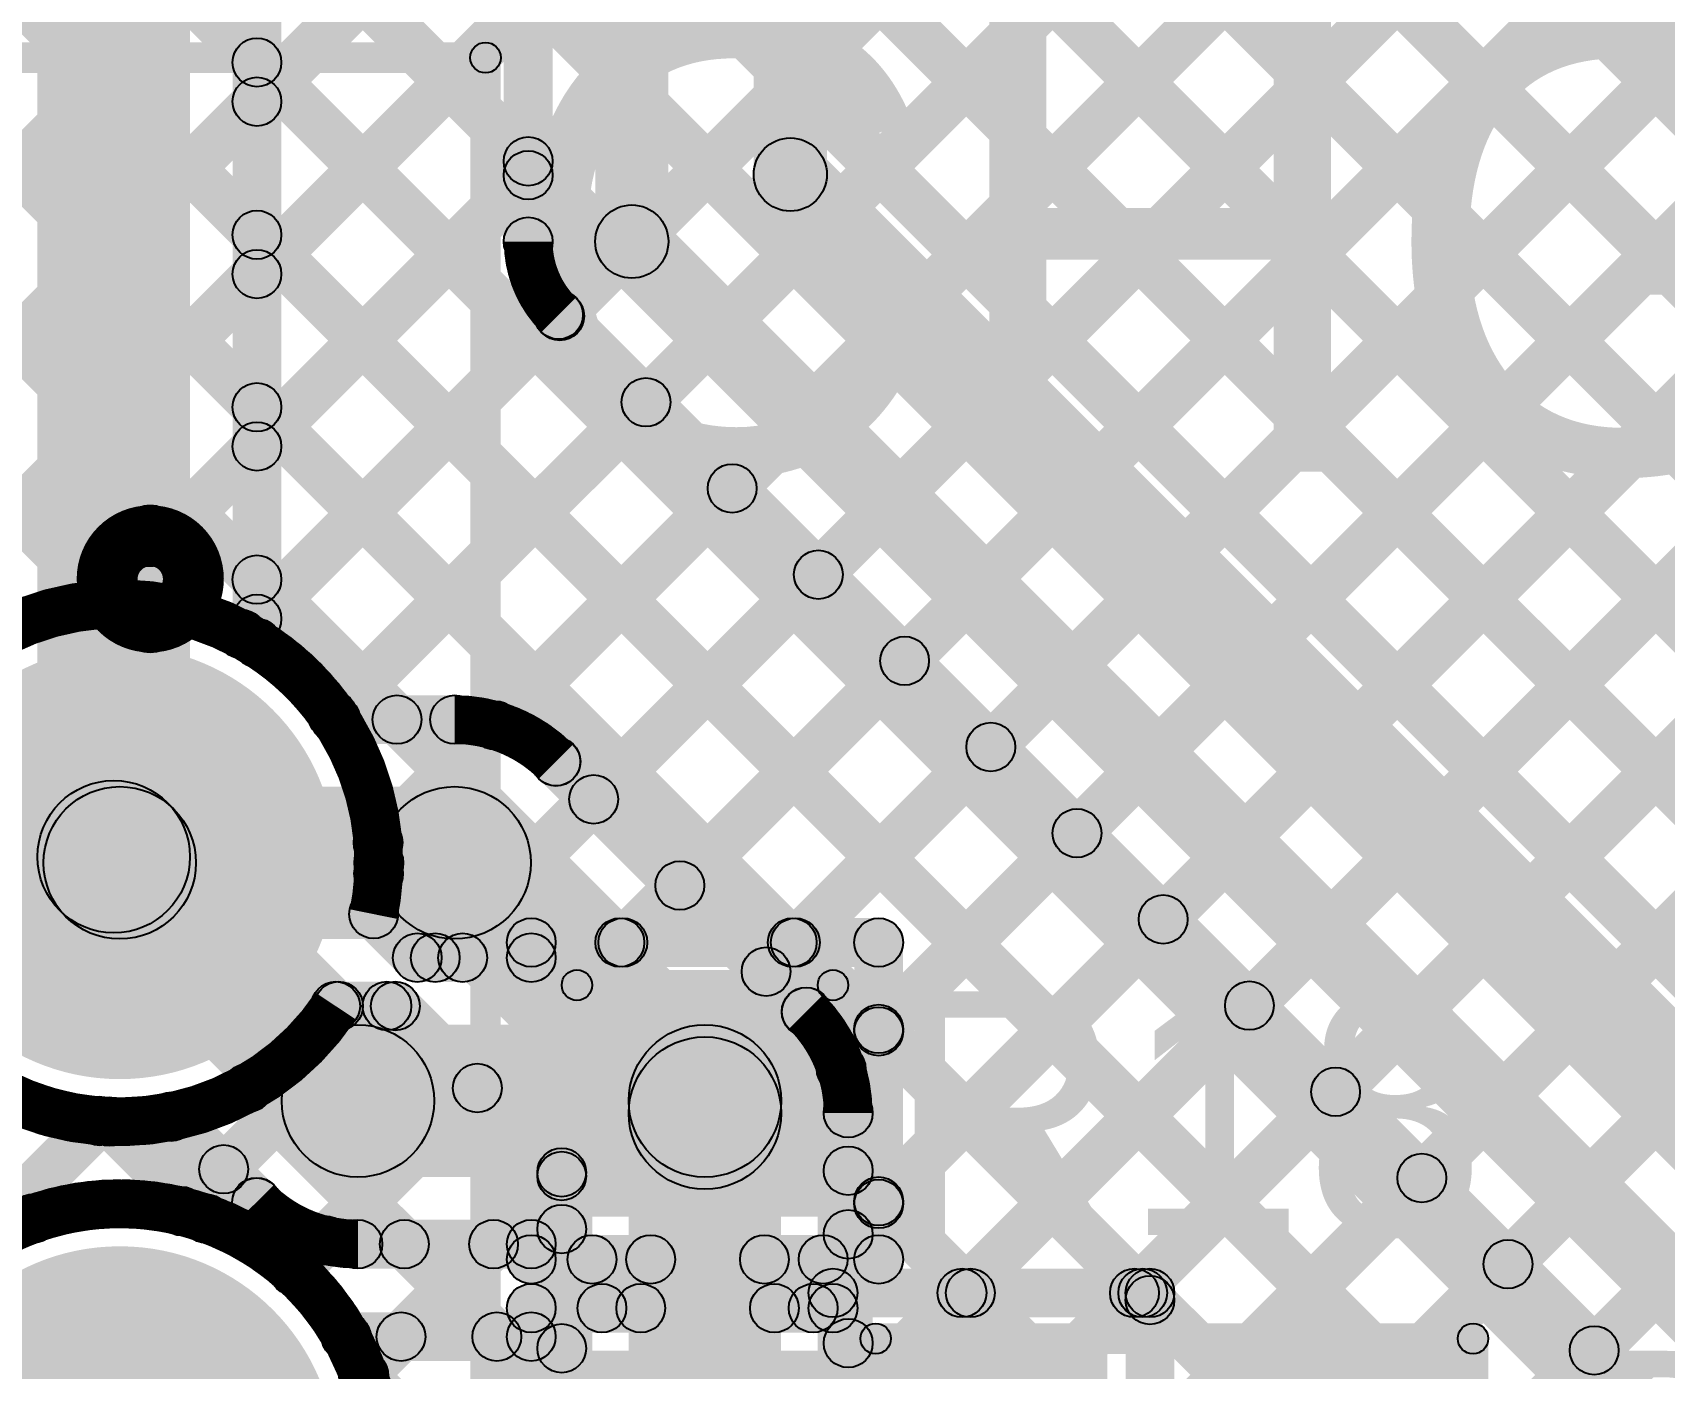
# Model space of a CAD drawing. Header units: millimetres. Extents: x -0.28 to 3.03, y -0.05 to 3.12.
# Drawn here: x 0.2227 to 0.4904, y 1.6301 to 1.8493 of the extents above; entities that cross this region are included whole.
import ezdxf

# ---------------------------------------------------------------- set-up
doc = ezdxf.new("R2010")
doc.units = ezdxf.units.MM
doc.header["$MEASUREMENT"] = 0
for name, color, linetype in [('BottomLayer', 5, 'Continuous'), ('BottomSolder', 6, 'Continuous'), ('PadHoleLayer', 156, 'Continuous'), ('TopLayer', 1, 'Continuous'), ('TopOverlay', 2, 'Continuous'), ('TopPaste', 8, 'Continuous'), ('TopSolder', 216, 'Continuous')]:
    doc.layers.add(name, color=color, linetype=linetype)

# ---------------------------------------------------------------- blocks, each defined once
blk = doc.blocks.new('R__0603_50')
at = {"layer": 'TopLayer'}
for points in [[(-0.015, 0.0175), (-0.015, -0.0175), (-0.045, -0.0175), (-0.045, 0.0175)], [(0.045, 0.0175), (0.045, -0.0175), (0.015, -0.0175), (0.015, 0.0175)]]:
    blk.add_hatch(color=1, dxfattribs=at).paths.add_polyline_path(points)
at = {"layer": 'TopOverlay'}
h = blk.add_hatch(color=2, dxfattribs=at)
edge = h.paths.add_edge_path()
edge.add_arc((-0.049, 0.021), 0.0025, 0, 360)
h = blk.add_hatch(color=2, dxfattribs=at)
edge = h.paths.add_edge_path()
edge.add_arc((-0.049, 0.021), 0.0025, 0, 360)
for points in [[(0.049, 0.0235), (0.049, 0.0185), (-0.049, 0.0185), (-0.049, 0.0235)], [(-0.0515, 0.021), (-0.0465, 0.021), (-0.0465, -0.021), (-0.0515, -0.021)], [(0.0465, 0.021), (0.0515, 0.021), (0.0515, -0.021), (0.0465, -0.021)], [(0.049, -0.0185), (0.049, -0.0235), (-0.049, -0.0235), (-0.049, -0.0185)]]:
    blk.add_hatch(color=2, dxfattribs=at).paths.add_polyline_path(points)
h = blk.add_hatch(color=2, dxfattribs=at)
edge = h.paths.add_edge_path()
edge.add_arc((0.049, 0.021), 0.0025, 0, 360)
h = blk.add_hatch(color=2, dxfattribs=at)
edge = h.paths.add_edge_path()
edge.add_arc((0.049, 0.021), 0.0025, 0, 360)
h = blk.add_hatch(color=2, dxfattribs=at)
edge = h.paths.add_edge_path()
edge.add_arc((-0.049, -0.021), 0.0025, 0, 360)
h = blk.add_hatch(color=2, dxfattribs=at)
edge = h.paths.add_edge_path()
edge.add_arc((-0.049, -0.021), 0.0025, 0, 360)
h = blk.add_hatch(color=2, dxfattribs=at)
edge = h.paths.add_edge_path()
edge.add_arc((0.049, -0.021), 0.0025, 0, 360)
h = blk.add_hatch(color=2, dxfattribs=at)
edge = h.paths.add_edge_path()
edge.add_arc((0.049, -0.021), 0.0025, 0, 360)
at = {"layer": 'TopPaste'}
for points in [[(-0.015, 0.0175), (-0.015, -0.0175), (-0.045, -0.0175), (-0.045, 0.0175)], [(0.045, 0.0175), (0.045, -0.0175), (0.015, -0.0175), (0.015, 0.0175)]]:
    blk.add_hatch(color=8, dxfattribs=at).paths.add_polyline_path(points)
at = {"layer": 'TopSolder'}
for points in [[(-0.011, 0.0215), (-0.011, -0.0215), (-0.049, -0.0215), (-0.049, 0.0215)], [(0.049, 0.0215), (0.049, -0.0215), (0.011, -0.0215), (0.011, 0.0215)]]:
    blk.add_hatch(color=216, dxfattribs=at).paths.add_polyline_path(points)
at = {"layer": 'TopOverlay'}
for centre in [(-0.049, 0.021), (-0.049, 0.021), (0.049, 0.021), (0.049, 0.021), (-0.049, -0.021), (-0.049, -0.021), (0.049, -0.021), (0.049, -0.021)]:
    blk.add_circle(centre, 0.0025, dxfattribs=at)
blk = doc.blocks.new('R__0603_52')
at = {"layer": 'TopLayer'}
for points in [[(-0.015, 0.0175), (-0.015, -0.0175), (-0.045, -0.0175), (-0.045, 0.0175)], [(0.045, 0.0175), (0.045, -0.0175), (0.015, -0.0175), (0.015, 0.0175)]]:
    blk.add_hatch(color=1, dxfattribs=at).paths.add_polyline_path(points)
at = {"layer": 'TopOverlay'}
h = blk.add_hatch(color=2, dxfattribs=at)
edge = h.paths.add_edge_path()
edge.add_arc((-0.049, 0.021), 0.0025, 0, 360)
h = blk.add_hatch(color=2, dxfattribs=at)
edge = h.paths.add_edge_path()
edge.add_arc((-0.049, 0.021), 0.0025, 0, 360)
for points in [[(-0.049, 0.0185), (-0.049, 0.0235), (0.049, 0.0235), (0.049, 0.0185)], [(-0.0515, 0.021), (-0.0465, 0.021), (-0.0465, -0.021), (-0.0515, -0.021)], [(0.0465, 0.021), (0.0515, 0.021), (0.0515, -0.021), (0.0465, -0.021)], [(-0.049, -0.0235), (-0.049, -0.0185), (0.049, -0.0185), (0.049, -0.0235)]]:
    blk.add_hatch(color=2, dxfattribs=at).paths.add_polyline_path(points)
h = blk.add_hatch(color=2, dxfattribs=at)
edge = h.paths.add_edge_path()
edge.add_arc((0.049, 0.021), 0.0025, 0, 360)
h = blk.add_hatch(color=2, dxfattribs=at)
edge = h.paths.add_edge_path()
edge.add_arc((0.049, 0.021), 0.0025, 0, 360)
h = blk.add_hatch(color=2, dxfattribs=at)
edge = h.paths.add_edge_path()
edge.add_arc((-0.049, -0.021), 0.0025, 0, 360)
h = blk.add_hatch(color=2, dxfattribs=at)
edge = h.paths.add_edge_path()
edge.add_arc((-0.049, -0.021), 0.0025, 0, 360)
h = blk.add_hatch(color=2, dxfattribs=at)
edge = h.paths.add_edge_path()
edge.add_arc((0.049, -0.021), 0.0025, 0, 360)
h = blk.add_hatch(color=2, dxfattribs=at)
edge = h.paths.add_edge_path()
edge.add_arc((0.049, -0.021), 0.0025, 0, 360)
at = {"layer": 'TopPaste'}
for points in [[(-0.015, 0.0175), (-0.015, -0.0175), (-0.045, -0.0175), (-0.045, 0.0175)], [(0.045, 0.0175), (0.045, -0.0175), (0.015, -0.0175), (0.015, 0.0175)]]:
    blk.add_hatch(color=8, dxfattribs=at).paths.add_polyline_path(points)
at = {"layer": 'TopSolder'}
for points in [[(-0.011, 0.0215), (-0.011, -0.0215), (-0.049, -0.0215), (-0.049, 0.0215)], [(0.049, 0.0215), (0.049, -0.0215), (0.011, -0.0215), (0.011, 0.0215)]]:
    blk.add_hatch(color=216, dxfattribs=at).paths.add_polyline_path(points)
at = {"layer": 'TopOverlay'}
for centre in [(-0.049, 0.021), (-0.049, 0.021), (0.049, 0.021), (0.049, 0.021), (-0.049, -0.021), (-0.049, -0.021), (0.049, -0.021), (0.049, -0.021)]:
    blk.add_circle(centre, 0.0025, dxfattribs=at)
blk = doc.blocks.new('901_141A1011D10100_75')
at = {"layer": 'BottomLayer'}
h = blk.add_hatch(color=5, dxfattribs=at)
edge = h.paths.add_edge_path()
edge.add_arc((-0.09843, 0), 0.0315, 0, 360)
h = blk.add_hatch(color=5, dxfattribs=at)
edge = h.paths.add_edge_path()
edge.add_arc((0, 0), 0.0315, 0, 360)
at = {"layer": 'BottomSolder'}
h = blk.add_hatch(color=6, dxfattribs=at)
edge = h.paths.add_edge_path()
edge.add_arc((-0.09843, 0), 0.0355, 0, 360)
h = blk.add_hatch(color=6, dxfattribs=at)
edge = h.paths.add_edge_path()
edge.add_arc((0, 0), 0.0355, 0, 360)
at = {"layer": 'PadHoleLayer'}
h = blk.add_hatch(color=156, dxfattribs=at)
edge = h.paths.add_edge_path()
edge.add_arc((-0.09843, 0), 0.01772, 0, 360)
h = blk.add_hatch(color=156, dxfattribs=at)
edge = h.paths.add_edge_path()
edge.add_arc((0, 0), 0.01772, 0, 360)
at = {"layer": 'TopLayer'}
h = blk.add_hatch(color=1, dxfattribs=at)
edge = h.paths.add_edge_path()
edge.add_arc((-0.09843, 0), 0.0315, 0, 360)
h = blk.add_hatch(color=1, dxfattribs=at)
edge = h.paths.add_edge_path()
edge.add_arc((0, 0), 0.0315, 0, 360)
at = {"layer": 'TopOverlay'}
h = blk.add_hatch(color=2, dxfattribs=at)
edge = h.paths.add_edge_path()
edge.add_arc((-0.23052, 0.06), 0.0025, 0, 360)
h = blk.add_hatch(color=2, dxfattribs=at)
edge = h.paths.add_edge_path()
edge.add_arc((-0.23052, 0.06), 0.0025, 0, 360)
for points in [[(0.31092, 0.0625), (0.31092, 0.0575), (-0.23052, 0.0575), (-0.23052, 0.0625)], [(-0.22802, -0.0274), (-0.23302, -0.0274), (-0.23302, 0.06), (-0.22802, 0.06)]]:
    blk.add_hatch(color=2, dxfattribs=at).paths.add_polyline_path(points)
h = blk.add_hatch(color=2, dxfattribs=at)
edge = h.paths.add_edge_path()
edge.add_arc((-0.15207, 0.005), 0.005, 0, 360)
h = blk.add_hatch(color=2, dxfattribs=at)
edge = h.paths.add_edge_path()
edge.add_arc((-0.13793, 0.005), 0.005, 0, 360)
at = {"layer": 'TopSolder'}
h = blk.add_hatch(color=216, dxfattribs=at)
edge = h.paths.add_edge_path()
edge.add_arc((-0.09843, 0), 0.0355, 0, 360)
h = blk.add_hatch(color=216, dxfattribs=at)
edge = h.paths.add_edge_path()
edge.add_arc((0, 0), 0.0355, 0, 360)
at = {"layer": 'TopOverlay', "const_width": 0.01}
blk.add_lwpolyline([(-0.13793, 0.005, 1), (-0.15207, 0.005, 1)], format="xyb", close=True, dxfattribs=at)
at = {"layer": 'TopOverlay'}
for centre, radius in [((-0.23052, 0.06), 0.0025), ((-0.23052, 0.06), 0.0025), ((-0.15207, 0.005), 0.005), ((-0.13793, 0.005), 0.005)]:
    blk.add_circle(centre, radius, dxfattribs=at)

msp = doc.modelspace()

# ---------------------------------------------------------------- hatches: boundary and pattern name
at = {"layer": 'BottomLayer'}
for points in [[(0.33171, 1.70652), (0.32606, 1.71218), (0.77713, 2.16325), (0.78278, 2.15759)], [(0.34585, 1.69238), (0.3402, 1.69804), (0.79106, 2.1489), (0.79672, 2.14324)], [(0.05317, 2.12991), (0.05883, 2.13557), (0.51583, 1.67857), (0.51017, 1.67291)], [(0.35818, 1.67642), (0.35253, 1.68208), (0.80158, 2.13114), (0.80724, 2.12548)], [(0.05666, 2.09814), (0.06232, 2.1038), (0.51583, 1.65029), (0.51017, 1.64463)], [(0.04717, 2.07934), (0.05283, 2.085), (0.51583, 1.622), (0.51017, 1.61634)], [(0.05283, 1.65391), (0.04717, 1.65957), (0.47193, 2.08432), (0.47758, 2.07867)], [(0.05283, 1.62563), (0.04717, 1.63128), (0.50021, 2.08432), (0.50587, 2.07866)], [(0.05283, 1.59734), (0.04717, 1.603), (0.52849, 2.08432), (0.53415, 2.07866)], [(0.1327, 2.07867), (0.13835, 2.08433), (0.51583, 1.70685), (0.51017, 1.7012)], [(0.16098, 2.07867), (0.16664, 2.08433), (0.51583, 1.73514), (0.51017, 1.72948)], [(0.18927, 2.07867), (0.19492, 2.08433), (0.52006, 1.75919), (0.51441, 1.75353)], [(0.21755, 2.07867), (0.22321, 2.08433), (0.53418, 1.77335), (0.52853, 1.7677)], [(0.23637, 1.7526), (0.23071, 1.75825), (0.55678, 2.08432), (0.56243, 2.07866)], [(0.24584, 2.07867), (0.25149, 2.08433), (0.54832, 1.7875), (0.54267, 1.78184)], [(0.2598, 1.74775), (0.25415, 1.75341), (0.58256, 2.08182), (0.58822, 2.07616)], [(0.27477, 1.73443), (0.26911, 1.74009), (0.61084, 2.08182), (0.6165, 2.07616)], [(0.30141, 1.73278), (0.29575, 1.73844), (0.63913, 2.08182), (0.64478, 2.07616)], [(0.31757, 1.72066), (0.31191, 1.72632), (0.66741, 2.08182), (0.67307, 2.07616)], [(0.04717, 2.05106), (0.05283, 2.05672), (0.51583, 1.59372), (0.51017, 1.58806)], [(0.04717, 2.02278), (0.05283, 2.02843), (0.51583, 1.56543), (0.51017, 1.55978)], [(0.35933, 1.64928), (0.35367, 1.65494), (0.70895, 2.01022), (0.7146, 2.00456)], [(0.04717, 1.99449), (0.05283, 2.00015), (0.51583, 1.53715), (0.51017, 1.53149)], [(0.04717, 1.96621), (0.05283, 1.97186), (0.28529, 1.7394), (0.27964, 1.73374)], [(0.04717, 1.93792), (0.05283, 1.94358), (0.23805, 1.75836), (0.23239, 1.7527)], [(0.35933, 1.621), (0.35367, 1.62666), (0.55831, 1.8313), (0.56397, 1.82564)], [(0.04717, 1.82479), (0.05283, 1.83044), (0.22571, 1.65756), (0.22006, 1.6519)], [(0.36433, 1.59772), (0.35867, 1.60337), (0.51398, 1.75868), (0.51963, 1.75302)], [(0.27241, 1.73257), (0.27241, 1.74057), (0.29193, 1.74057), (0.29193, 1.73257)], [(0.30574, 1.72684), (0.31139, 1.7325), (0.35243, 1.69146), (0.34677, 1.68581)], [(0.237, 1.70057), (0.237, 1.72557), (0.29193, 1.72557), (0.29193, 1.70057)], [(0.36433, 1.56943), (0.35867, 1.57509), (0.51017, 1.72659), (0.51583, 1.72093)], [(0.28309, 1.70423), (0.30077, 1.72191), (0.34184, 1.68084), (0.32416, 1.66316)], [(0.36433, 1.54115), (0.35867, 1.5468), (0.51017, 1.6983), (0.51583, 1.69265)], [(0.24999, 1.65308), (0.24433, 1.65874), (0.27799, 1.6924), (0.28365, 1.68674)], [(0.27007, 1.68674), (0.27572, 1.6924), (0.31233, 1.6558), (0.30667, 1.65014)], [(0.27241, 1.68557), (0.27241, 1.69357), (0.2822, 1.69357), (0.2822, 1.68557)], [(0.27937, 1.68674), (0.28502, 1.6924), (0.31233, 1.66509), (0.30667, 1.65944)], [(0.25521, 1.67332), (0.26086, 1.67898), (0.31233, 1.62751), (0.30667, 1.62185)], [(0.26843, 1.64324), (0.26278, 1.6489), (0.29282, 1.67894), (0.29848, 1.67329)], [(0.21474, 1.64612), (0.20908, 1.65177), (0.23084, 1.67353), (0.2365, 1.66788)], [(0.23246, 1.66778), (0.23812, 1.67344), (0.25403, 1.65753), (0.24837, 1.65187)], [(0.3455, 1.595), (0.3205, 1.595), (0.3205, 1.672), (0.3455, 1.672)], [(0.3605, 1.62), (0.3525, 1.62), (0.3525, 1.672), (0.3605, 1.672)], [(0.36433, 1.51286), (0.35867, 1.51852), (0.51017, 1.67002), (0.51583, 1.66436)], [(0.35367, 1.65971), (0.35933, 1.66536), (0.51583, 1.50886), (0.51017, 1.50321)], [(0.27978, 1.6263), (0.27412, 1.63196), (0.30667, 1.66451), (0.31233, 1.65885)], [(0.3135, 1.62), (0.3055, 1.62), (0.3055, 1.66227), (0.3135, 1.66227)], [(0.28015, 1.59839), (0.27449, 1.60404), (0.30667, 1.63623), (0.31233, 1.63057)], [(0.35367, 1.63142), (0.35933, 1.63708), (0.51583, 1.48058), (0.51017, 1.47492)], [(0.27423, 1.62602), (0.27988, 1.63167), (0.30733, 1.60423), (0.30167, 1.59857)]]:
    msp.add_hatch(color=5, dxfattribs=at).paths.add_polyline_path(points)
h = msp.add_hatch(color=5, dxfattribs=at)
edge = h.paths.add_edge_path()
edge.add_arc((0.23354, 1.75543), 0.004, 0, 360)
h = msp.add_hatch(color=5, dxfattribs=at)
edge = h.paths.add_edge_path()
edge.add_arc((0.23522, 1.75553), 0.004, 0, 360)
h = msp.add_hatch(color=5, dxfattribs=at)
edge = h.paths.add_edge_path()
edge.add_arc((0.25698, 1.75058), 0.004, 0, 360)
h = msp.add_hatch(color=5, dxfattribs=at)
edge = h.paths.add_edge_path()
edge.add_arc((0.27194, 1.73726), 0.004, 0, 360)
h = msp.add_hatch(color=5, dxfattribs=at)
edge = h.paths.add_edge_path()
edge.add_arc((0.27241, 1.73657), 0.004, 0, 360)
h = msp.add_hatch(color=5, dxfattribs=at)
edge = h.paths.add_edge_path()
edge.add_arc((0.27241, 1.73657), 0.004, 0, 360)
h = msp.add_hatch(color=5, dxfattribs=at)
edge = h.paths.add_edge_path()
edge.add_arc((0.28247, 1.73657), 0.004, 0, 360)
h = msp.add_hatch(color=5, dxfattribs=at)
edge = h.paths.add_edge_path()
edge.add_arc((0.29193, 1.73657), 0.004, 0, 360)
h = msp.add_hatch(color=5, dxfattribs=at)
edge = h.paths.add_edge_path()
edge.add_arc((0.29193, 1.73657), 0.004, 0, 360)
h = msp.add_hatch(color=5, dxfattribs=at)
edge = h.paths.add_edge_path()
edge.add_arc((0.29193, 1.73657), 0.004, 0, 360)
h = msp.add_hatch(color=5, dxfattribs=at)
edge = h.paths.add_edge_path()
edge.add_arc((0.29858, 1.73561), 0.004, 0, 360)
h = msp.add_hatch(color=5, dxfattribs=at)
edge = h.paths.add_edge_path()
edge.add_arc((0.30855, 1.72969), 0.004, 0, 360)
h = msp.add_hatch(color=5, dxfattribs=at)
edge = h.paths.add_edge_path()
edge.add_arc((0.30856, 1.72967), 0.004, 0, 360)
h = msp.add_hatch(color=5, dxfattribs=at)
edge = h.paths.add_edge_path()
edge.add_arc((0.30856, 1.72967), 0.004, 0, 360)
h = msp.add_hatch(color=5, dxfattribs=at)
edge = h.paths.add_edge_path()
edge.add_arc((0.31474, 1.72349), 0.004, 0, 360)
h = msp.add_hatch(color=5, dxfattribs=at)
edge = h.paths.add_edge_path()
edge.add_arc((0.237, 1.71307), 0.0125, 0, 360)
h = msp.add_hatch(color=5, dxfattribs=at)
edge = h.paths.add_edge_path()
edge.add_arc((0.29193, 1.71307), 0.0125, 0, 360)
h = msp.add_hatch(color=5, dxfattribs=at)
edge = h.paths.add_edge_path()
edge.add_arc((0.29193, 1.71307), 0.0125, 0, 360)
h = msp.add_hatch(color=5, dxfattribs=at)
edge = h.paths.add_edge_path()
edge.add_arc((0.32888, 1.70935), 0.004, 0, 360)
h = msp.add_hatch(color=5, dxfattribs=at)
edge = h.paths.add_edge_path()
edge.add_arc((0.34303, 1.69521), 0.004, 0, 360)
h = msp.add_hatch(color=5, dxfattribs=at)
edge = h.paths.add_edge_path()
edge.add_arc((0.27241, 1.68957), 0.004, 0, 360)
h = msp.add_hatch(color=5, dxfattribs=at)
edge = h.paths.add_edge_path()
edge.add_arc((0.27241, 1.68957), 0.004, 0, 360)
h = msp.add_hatch(color=5, dxfattribs=at)
edge = h.paths.add_edge_path()
edge.add_arc((0.2729, 1.68957), 0.004, 0, 360)
h = msp.add_hatch(color=5, dxfattribs=at)
edge = h.paths.add_edge_path()
edge.add_arc((0.28082, 1.68957), 0.004, 0, 360)
h = msp.add_hatch(color=5, dxfattribs=at)
edge = h.paths.add_edge_path()
edge.add_arc((0.2822, 1.68957), 0.004, 0, 360)
h = msp.add_hatch(color=5, dxfattribs=at)
edge = h.paths.add_edge_path()
edge.add_arc((0.2822, 1.68957), 0.004, 0, 360)
h = msp.add_hatch(color=5, dxfattribs=at)
edge = h.paths.add_edge_path()
edge.add_arc((0.3496, 1.68863), 0.004, 0, 360)
h = msp.add_hatch(color=5, dxfattribs=at)
edge = h.paths.add_edge_path()
edge.add_arc((0.3496, 1.68863), 0.004, 0, 360)
h = msp.add_hatch(color=5, dxfattribs=at)
edge = h.paths.add_edge_path()
edge.add_arc((0.34962, 1.68862), 0.004, 0, 360)
h = msp.add_hatch(color=5, dxfattribs=at)
edge = h.paths.add_edge_path()
edge.add_arc((0.333, 1.672), 0.0125, 0, 360)
h = msp.add_hatch(color=5, dxfattribs=at)
edge = h.paths.add_edge_path()
edge.add_arc((0.333, 1.672), 0.0125, 0, 360)
h = msp.add_hatch(color=5, dxfattribs=at)
edge = h.paths.add_edge_path()
edge.add_arc((0.35535, 1.67925), 0.004, 0, 360)
h = msp.add_hatch(color=5, dxfattribs=at)
edge = h.paths.add_edge_path()
edge.add_arc((0.25804, 1.67615), 0.004, 0, 360)
h = msp.add_hatch(color=5, dxfattribs=at)
edge = h.paths.add_edge_path()
edge.add_arc((0.29565, 1.67612), 0.004, 0, 360)
h = msp.add_hatch(color=5, dxfattribs=at)
edge = h.paths.add_edge_path()
edge.add_arc((0.3565, 1.672), 0.004, 0, 360)
h = msp.add_hatch(color=5, dxfattribs=at)
edge = h.paths.add_edge_path()
edge.add_arc((0.3565, 1.672), 0.004, 0, 360)
h = msp.add_hatch(color=5, dxfattribs=at)
edge = h.paths.add_edge_path()
edge.add_arc((0.3565, 1.672), 0.004, 0, 360)
h = msp.add_hatch(color=5, dxfattribs=at)
edge = h.paths.add_edge_path()
edge.add_arc((0.23367, 1.67071), 0.004, 0, 360)
h = msp.add_hatch(color=5, dxfattribs=at)
edge = h.paths.add_edge_path()
edge.add_arc((0.23529, 1.67061), 0.004, 0, 360)
h = msp.add_hatch(color=5, dxfattribs=at)
edge = h.paths.add_edge_path()
edge.add_arc((0.3095, 1.66227), 0.004, 0, 360)
h = msp.add_hatch(color=5, dxfattribs=at)
edge = h.paths.add_edge_path()
edge.add_arc((0.3095, 1.66227), 0.004, 0, 360)
h = msp.add_hatch(color=5, dxfattribs=at)
edge = h.paths.add_edge_path()
edge.add_arc((0.3095, 1.66168), 0.004, 0, 360)
h = msp.add_hatch(color=5, dxfattribs=at)
edge = h.paths.add_edge_path()
edge.add_arc((0.3565, 1.66254), 0.004, 0, 360)
h = msp.add_hatch(color=5, dxfattribs=at)
edge = h.paths.add_edge_path()
edge.add_arc((0.24716, 1.65591), 0.004, 0, 360)
h = msp.add_hatch(color=5, dxfattribs=at)
edge = h.paths.add_edge_path()
edge.add_arc((0.22289, 1.65473), 0.004, 0, 360)
h = msp.add_hatch(color=5, dxfattribs=at)
edge = h.paths.add_edge_path()
edge.add_arc((0.2512, 1.6547), 0.004, 0, 360)
h = msp.add_hatch(color=5, dxfattribs=at)
edge = h.paths.add_edge_path()
edge.add_arc((0.3095, 1.65297), 0.004, 0, 360)
h = msp.add_hatch(color=5, dxfattribs=at)
edge = h.paths.add_edge_path()
edge.add_arc((0.3565, 1.65211), 0.004, 0, 360)
h = msp.add_hatch(color=5, dxfattribs=at)
edge = h.paths.add_edge_path()
edge.add_arc((0.26561, 1.64607), 0.004, 0, 360)
h = msp.add_hatch(color=5, dxfattribs=at)
edge = h.paths.add_edge_path()
edge.add_arc((0.3095, 1.6334), 0.004, 0, 360)
h = msp.add_hatch(color=5, dxfattribs=at)
edge = h.paths.add_edge_path()
edge.add_arc((0.3565, 1.63425), 0.004, 0, 360)
h = msp.add_hatch(color=5, dxfattribs=at)
edge = h.paths.add_edge_path()
edge.add_arc((0.27695, 1.62913), 0.004, 0, 360)
h = msp.add_hatch(color=5, dxfattribs=at)
edge = h.paths.add_edge_path()
edge.add_arc((0.27705, 1.62885), 0.004, 0, 360)
at = {"layer": 'TopLayer'}
for points in [[(0.327, 1.815), (0.315, 1.815), (0.315, 2.149), (0.327, 2.149)], [(0.308, 1.815), (0.3, 1.815), (0.3, 2.13379), (0.308, 2.13379)], [(0.353, 1.826), (0.341, 1.826), (0.341, 2.135), (0.353, 2.135)], [(0.2485, 1.71407), (0.2235, 1.71407), (0.2235, 2.105), (0.2485, 2.105)], [(0.2635, 1.74912), (0.2555, 1.74912), (0.2555, 2.105), (0.2635, 2.105)], [(0.26233, 1.83513), (0.25667, 1.84078), (0.30117, 1.88528), (0.30683, 1.87963)], [(0.25667, 1.86984), (0.26233, 1.8755), (0.30683, 1.831), (0.30117, 1.82534)], [(0.26233, 1.80684), (0.25667, 1.8125), (0.30117, 1.857), (0.30683, 1.85134)], [(0.25667, 1.84156), (0.26233, 1.84722), (0.62701, 1.48254), (0.62135, 1.47688)], [(0.26233, 1.77856), (0.25667, 1.78422), (0.30117, 1.82872), (0.30683, 1.82306)], [(0.34276, 1.82176), (0.35124, 1.83024), (0.52024, 1.66124), (0.51176, 1.65276)], [(0.04967, 1.82229), (0.05533, 1.82794), (0.22571, 1.65756), (0.22006, 1.6519)], [(0.25667, 1.81328), (0.26233, 1.81893), (0.60333, 1.47793), (0.59768, 1.47227)], [(0.31676, 1.81076), (0.32524, 1.81924), (0.50224, 1.64224), (0.49376, 1.63376)], [(0.26233, 1.75027), (0.25667, 1.75593), (0.30635, 1.80561), (0.31201, 1.79995)], [(0.30617, 1.80013), (0.31183, 1.80579), (0.48879, 1.62883), (0.48313, 1.62317)], [(0.27477, 1.73443), (0.26911, 1.74009), (0.32049, 1.79147), (0.32615, 1.78581)], [(0.25667, 1.78499), (0.26233, 1.79065), (0.35015, 1.70283), (0.34449, 1.69717)], [(0.28219, 1.71357), (0.27654, 1.71923), (0.33463, 1.77732), (0.34029, 1.77167)], [(0.25667, 1.75671), (0.26233, 1.76236), (0.32186, 1.70283), (0.31621, 1.69717)], [(0.29158, 1.69467), (0.28592, 1.70033), (0.34878, 1.76318), (0.35443, 1.75753)], [(0.32236, 1.69717), (0.31671, 1.70283), (0.36292, 1.74904), (0.36857, 1.74338)], [(0.35065, 1.69717), (0.34499, 1.70283), (0.37706, 1.7349), (0.38272, 1.72924)], [(0.22716, 1.70523), (0.24484, 1.72291), (0.24584, 1.72191), (0.22816, 1.70423)], [(0.22816, 1.70423), (0.24584, 1.72191), (0.28491, 1.68284), (0.26723, 1.66516)], [(0.36433, 1.68257), (0.35867, 1.68823), (0.3912, 1.72076), (0.39686, 1.7151)], [(0.27663, 1.70846), (0.28229, 1.71412), (0.29608, 1.70033), (0.29042, 1.69467)], [(0.27583, 1.70182), (0.28148, 1.70748), (0.28863, 1.70033), (0.28298, 1.69467)], [(0.36433, 1.65428), (0.35867, 1.65994), (0.40534, 1.70661), (0.411, 1.70096)], [(0.3045, 1.696), (0.3045, 1.704), (0.3615, 1.704), (0.3615, 1.696)], [(0.2858, 1.6935), (0.2858, 1.7015), (0.3045, 1.7015), (0.3045, 1.6935)], [(0.3655, 1.648), (0.3575, 1.648), (0.3575, 1.7), (0.3655, 1.7)], [(0.378, 1.63967), (0.37234, 1.64533), (0.41949, 1.69247), (0.42514, 1.68681)], [(0.27607, 1.6615), (0.27607, 1.6865), (0.333, 1.6865), (0.333, 1.6615)], [(0.35867, 1.68299), (0.36433, 1.68865), (0.40765, 1.64533), (0.40199, 1.63967)], [(0.40628, 1.63967), (0.40063, 1.64533), (0.43363, 1.67833), (0.43929, 1.67267)], [(0.21474, 1.64612), (0.20908, 1.65177), (0.23084, 1.67353), (0.2365, 1.66788)], [(0.23246, 1.66778), (0.23812, 1.67344), (0.25403, 1.65753), (0.24837, 1.65187)], [(0.24259, 1.66859), (0.24825, 1.67425), (0.26226, 1.66023), (0.25661, 1.65457)], [(0.24999, 1.65308), (0.24433, 1.65874), (0.25122, 1.66562), (0.25687, 1.65996)], [(0.40883, 1.61393), (0.40317, 1.61959), (0.44777, 1.66419), (0.45343, 1.65853)], [(0.35867, 1.65471), (0.36433, 1.66036), (0.37936, 1.64533), (0.37371, 1.63967)], [(0.27607, 1.6465), (0.27607, 1.6545), (0.3045, 1.6545), (0.3045, 1.6465)], [(0.26843, 1.64324), (0.26278, 1.6489), (0.26784, 1.65396), (0.27349, 1.6483)], [(0.28597, 1.63249), (0.28031, 1.63815), (0.29549, 1.65333), (0.30115, 1.64767)], [(0.28085, 1.64767), (0.28651, 1.65333), (0.30169, 1.63815), (0.29603, 1.63249)], [(0.3045, 1.644), (0.3045, 1.652), (0.3615, 1.652), (0.3615, 1.644)], [(0.31164, 1.64517), (0.3173, 1.65083), (0.3253, 1.64283), (0.31964, 1.63717)], [(0.31893, 1.63717), (0.31327, 1.64283), (0.32127, 1.65083), (0.32693, 1.64517)], [(0.33992, 1.64517), (0.34558, 1.65083), (0.35358, 1.64283), (0.34792, 1.63717)], [(0.34722, 1.63717), (0.34156, 1.64283), (0.34956, 1.65083), (0.35522, 1.64517)], [(0.40883, 1.58565), (0.40317, 1.5913), (0.46191, 1.65005), (0.46757, 1.64439)], [(0.354, 1.6385), (0.354, 1.6465), (0.406, 1.6465), (0.406, 1.6385)], [(0.3045, 1.636), (0.3045, 1.644), (0.354, 1.644), (0.354, 1.636)], [(0.40317, 1.63849), (0.40883, 1.64415), (0.57505, 1.47793), (0.56939, 1.47227)], [(0.41, 1.5855), (0.402, 1.5855), (0.402, 1.6425), (0.41, 1.6425)], [(0.27413, 1.63132), (0.27413, 1.63932), (0.3045, 1.63932), (0.3045, 1.63132)], [(0.3085, 1.63532), (0.3005, 1.63532), (0.3005, 1.64), (0.3085, 1.64)], [(0.36583, 1.51436), (0.36017, 1.52002), (0.47606, 1.6359), (0.48171, 1.63025)]]:
    msp.add_hatch(color=1, dxfattribs=at).paths.add_polyline_path(points)
h = msp.add_hatch(color=1, dxfattribs=at)
edge = h.paths.add_edge_path()
edge.add_arc((0.2595, 1.84439), 0.004, 0, 360)
h = msp.add_hatch(color=1, dxfattribs=at)
edge = h.paths.add_edge_path()
edge.add_arc((0.2595, 1.83796), 0.004, 0, 360)
h = msp.add_hatch(color=1, dxfattribs=at)
edge = h.paths.add_edge_path()
edge.add_arc((0.304, 1.82817), 0.004, 0, 360)
h = msp.add_hatch(color=1, dxfattribs=at)
edge = h.paths.add_edge_path()
edge.add_arc((0.347, 1.826), 0.006, 0, 360)
h = msp.add_hatch(color=1, dxfattribs=at)
edge = h.paths.add_edge_path()
edge.add_arc((0.347, 1.826), 0.006, 0, 360)
h = msp.add_hatch(color=1, dxfattribs=at)
edge = h.paths.add_edge_path()
edge.add_arc((0.304, 1.82589), 0.004, 0, 360)
h = msp.add_hatch(color=1, dxfattribs=at)
edge = h.paths.add_edge_path()
edge.add_arc((0.321, 1.815), 0.006, 0, 360)
h = msp.add_hatch(color=1, dxfattribs=at)
edge = h.paths.add_edge_path()
edge.add_arc((0.321, 1.815), 0.006, 0, 360)
h = msp.add_hatch(color=1, dxfattribs=at)
edge = h.paths.add_edge_path()
edge.add_arc((0.2595, 1.8161), 0.004, 0, 360)
h = msp.add_hatch(color=1, dxfattribs=at)
edge = h.paths.add_edge_path()
edge.add_arc((0.304, 1.815), 0.004, 0, 360)
h = msp.add_hatch(color=1, dxfattribs=at)
edge = h.paths.add_edge_path()
edge.add_arc((0.304, 1.815), 0.004, 0, 360)
h = msp.add_hatch(color=1, dxfattribs=at)
edge = h.paths.add_edge_path()
edge.add_arc((0.304, 1.815), 0.004, 0, 360)
h = msp.add_hatch(color=1, dxfattribs=at)
edge = h.paths.add_edge_path()
edge.add_arc((0.2595, 1.80967), 0.004, 0, 360)
h = msp.add_hatch(color=1, dxfattribs=at)
edge = h.paths.add_edge_path()
edge.add_arc((0.30898, 1.80298), 0.004, 0, 360)
h = msp.add_hatch(color=1, dxfattribs=at)
edge = h.paths.add_edge_path()
edge.add_arc((0.309, 1.80296), 0.004, 0, 360)
h = msp.add_hatch(color=1, dxfattribs=at)
edge = h.paths.add_edge_path()
edge.add_arc((0.309, 1.80296), 0.004, 0, 360)
h = msp.add_hatch(color=1, dxfattribs=at)
edge = h.paths.add_edge_path()
edge.add_arc((0.30918, 1.80278), 0.004, 0, 360)
h = msp.add_hatch(color=1, dxfattribs=at)
edge = h.paths.add_edge_path()
edge.add_arc((0.2595, 1.78782), 0.004, 0, 360)
h = msp.add_hatch(color=1, dxfattribs=at)
edge = h.paths.add_edge_path()
edge.add_arc((0.32332, 1.78864), 0.004, 0, 360)
h = msp.add_hatch(color=1, dxfattribs=at)
edge = h.paths.add_edge_path()
edge.add_arc((0.2595, 1.78139), 0.004, 0, 360)
h = msp.add_hatch(color=1, dxfattribs=at)
edge = h.paths.add_edge_path()
edge.add_arc((0.33746, 1.7745), 0.004, 0, 360)
h = msp.add_hatch(color=1, dxfattribs=at)
edge = h.paths.add_edge_path()
edge.add_arc((0.3516, 1.76035), 0.004, 0, 360)
h = msp.add_hatch(color=1, dxfattribs=at)
edge = h.paths.add_edge_path()
edge.add_arc((0.2595, 1.75954), 0.004, 0, 360)
h = msp.add_hatch(color=1, dxfattribs=at)
edge = h.paths.add_edge_path()
edge.add_arc((0.2595, 1.7531), 0.004, 0, 360)
h = msp.add_hatch(color=1, dxfattribs=at)
edge = h.paths.add_edge_path()
edge.add_arc((0.2595, 1.74912), 0.004, 0, 360)
h = msp.add_hatch(color=1, dxfattribs=at)
edge = h.paths.add_edge_path()
edge.add_arc((0.2595, 1.74912), 0.004, 0, 360)
h = msp.add_hatch(color=1, dxfattribs=at)
edge = h.paths.add_edge_path()
edge.add_arc((0.36575, 1.74621), 0.004, 0, 360)
h = msp.add_hatch(color=1, dxfattribs=at)
edge = h.paths.add_edge_path()
edge.add_arc((0.27194, 1.73726), 0.004, 0, 360)
h = msp.add_hatch(color=1, dxfattribs=at)
edge = h.paths.add_edge_path()
edge.add_arc((0.37989, 1.73207), 0.004, 0, 360)
h = msp.add_hatch(color=1, dxfattribs=at)
edge = h.paths.add_edge_path()
edge.add_arc((0.236, 1.71407), 0.0125, 0, 360)
h = msp.add_hatch(color=1, dxfattribs=at)
edge = h.paths.add_edge_path()
edge.add_arc((0.236, 1.71407), 0.0125, 0, 360)
h = msp.add_hatch(color=1, dxfattribs=at)
edge = h.paths.add_edge_path()
edge.add_arc((0.237, 1.71307), 0.0125, 0, 360)
h = msp.add_hatch(color=1, dxfattribs=at)
edge = h.paths.add_edge_path()
edge.add_arc((0.237, 1.71307), 0.0125, 0, 360)
h = msp.add_hatch(color=1, dxfattribs=at)
edge = h.paths.add_edge_path()
edge.add_arc((0.39403, 1.71793), 0.004, 0, 360)
h = msp.add_hatch(color=1, dxfattribs=at)
edge = h.paths.add_edge_path()
edge.add_arc((0.27937, 1.7164), 0.004, 0, 360)
h = msp.add_hatch(color=1, dxfattribs=at)
edge = h.paths.add_edge_path()
edge.add_arc((0.2795, 1.71307), 0.004, 0, 360)
h = msp.add_hatch(color=1, dxfattribs=at)
edge = h.paths.add_edge_path()
edge.add_arc((0.2795, 1.71307), 0.004, 0, 360)
h = msp.add_hatch(color=1, dxfattribs=at)
edge = h.paths.add_edge_path()
edge.add_arc((0.27946, 1.71129), 0.004, 0, 360)
h = msp.add_hatch(color=1, dxfattribs=at)
edge = h.paths.add_edge_path()
edge.add_arc((0.27865, 1.70465), 0.004, 0, 360)
h = msp.add_hatch(color=1, dxfattribs=at)
edge = h.paths.add_edge_path()
edge.add_arc((0.27865, 1.70465), 0.004, 0, 360)
h = msp.add_hatch(color=1, dxfattribs=at)
edge = h.paths.add_edge_path()
edge.add_arc((0.40817, 1.70379), 0.004, 0, 360)
h = msp.add_hatch(color=1, dxfattribs=at)
edge = h.paths.add_edge_path()
edge.add_arc((0.3045, 1.7), 0.004, 0, 360)
h = msp.add_hatch(color=1, dxfattribs=at)
edge = h.paths.add_edge_path()
edge.add_arc((0.31904, 1.7), 0.004, 0, 360)
h = msp.add_hatch(color=1, dxfattribs=at)
edge = h.paths.add_edge_path()
edge.add_arc((0.31953, 1.7), 0.004, 0, 360)
h = msp.add_hatch(color=1, dxfattribs=at)
edge = h.paths.add_edge_path()
edge.add_arc((0.34732, 1.7), 0.004, 0, 360)
h = msp.add_hatch(color=1, dxfattribs=at)
edge = h.paths.add_edge_path()
edge.add_arc((0.34782, 1.7), 0.004, 0, 360)
h = msp.add_hatch(color=1, dxfattribs=at)
edge = h.paths.add_edge_path()
edge.add_arc((0.3615, 1.7), 0.004, 0, 360)
h = msp.add_hatch(color=1, dxfattribs=at)
edge = h.paths.add_edge_path()
edge.add_arc((0.3615, 1.7), 0.004, 0, 360)
h = msp.add_hatch(color=1, dxfattribs=at)
edge = h.paths.add_edge_path()
edge.add_arc((0.2858, 1.6975), 0.004, 0, 360)
h = msp.add_hatch(color=1, dxfattribs=at)
edge = h.paths.add_edge_path()
edge.add_arc((0.2858, 1.6975), 0.004, 0, 360)
h = msp.add_hatch(color=1, dxfattribs=at)
edge = h.paths.add_edge_path()
edge.add_arc((0.28875, 1.6975), 0.004, 0, 360)
h = msp.add_hatch(color=1, dxfattribs=at)
edge = h.paths.add_edge_path()
edge.add_arc((0.29325, 1.6975), 0.004, 0, 360)
h = msp.add_hatch(color=1, dxfattribs=at)
edge = h.paths.add_edge_path()
edge.add_arc((0.3045, 1.6975), 0.004, 0, 360)
h = msp.add_hatch(color=1, dxfattribs=at)
edge = h.paths.add_edge_path()
edge.add_arc((0.42232, 1.68964), 0.004, 0, 360)
h = msp.add_hatch(color=1, dxfattribs=at)
edge = h.paths.add_edge_path()
edge.add_arc((0.3615, 1.68582), 0.004, 0, 360)
h = msp.add_hatch(color=1, dxfattribs=at)
edge = h.paths.add_edge_path()
edge.add_arc((0.3615, 1.6854), 0.004, 0, 360)
h = msp.add_hatch(color=1, dxfattribs=at)
edge = h.paths.add_edge_path()
edge.add_arc((0.27607, 1.674), 0.0125, 0, 360)
h = msp.add_hatch(color=1, dxfattribs=at)
edge = h.paths.add_edge_path()
edge.add_arc((0.27607, 1.674), 0.0125, 0, 360)
h = msp.add_hatch(color=1, dxfattribs=at)
edge = h.paths.add_edge_path()
edge.add_arc((0.333, 1.674), 0.0125, 0, 360)
h = msp.add_hatch(color=1, dxfattribs=at)
edge = h.paths.add_edge_path()
edge.add_arc((0.43646, 1.6755), 0.004, 0, 360)
h = msp.add_hatch(color=1, dxfattribs=at)
edge = h.paths.add_edge_path()
edge.add_arc((0.23367, 1.67071), 0.004, 0, 360)
h = msp.add_hatch(color=1, dxfattribs=at)
edge = h.paths.add_edge_path()
edge.add_arc((0.23529, 1.67061), 0.004, 0, 360)
h = msp.add_hatch(color=1, dxfattribs=at)
edge = h.paths.add_edge_path()
edge.add_arc((0.24542, 1.67142), 0.004, 0, 360)
h = msp.add_hatch(color=1, dxfattribs=at)
edge = h.paths.add_edge_path()
edge.add_arc((0.24542, 1.67142), 0.004, 0, 360)
h = msp.add_hatch(color=1, dxfattribs=at)
edge = h.paths.add_edge_path()
edge.add_arc((0.25404, 1.66279), 0.004, 0, 360)
h = msp.add_hatch(color=1, dxfattribs=at)
edge = h.paths.add_edge_path()
edge.add_arc((0.4506, 1.66136), 0.004, 0, 360)
h = msp.add_hatch(color=1, dxfattribs=at)
edge = h.paths.add_edge_path()
edge.add_arc((0.24716, 1.65591), 0.004, 0, 360)
h = msp.add_hatch(color=1, dxfattribs=at)
edge = h.paths.add_edge_path()
edge.add_arc((0.25944, 1.6574), 0.004, 0, 360)
h = msp.add_hatch(color=1, dxfattribs=at)
edge = h.paths.add_edge_path()
edge.add_arc((0.25944, 1.6574), 0.004, 0, 360)
h = msp.add_hatch(color=1, dxfattribs=at)
edge = h.paths.add_edge_path()
edge.add_arc((0.25945, 1.65738), 0.004, 0, 360)
h = msp.add_hatch(color=1, dxfattribs=at)
edge = h.paths.add_edge_path()
edge.add_arc((0.3615, 1.65754), 0.004, 0, 360)
h = msp.add_hatch(color=1, dxfattribs=at)
edge = h.paths.add_edge_path()
edge.add_arc((0.3615, 1.65711), 0.004, 0, 360)
h = msp.add_hatch(color=1, dxfattribs=at)
edge = h.paths.add_edge_path()
edge.add_arc((0.22289, 1.65473), 0.004, 0, 360)
h = msp.add_hatch(color=1, dxfattribs=at)
edge = h.paths.add_edge_path()
edge.add_arc((0.2512, 1.6547), 0.004, 0, 360)
h = msp.add_hatch(color=1, dxfattribs=at)
edge = h.paths.add_edge_path()
edge.add_arc((0.27066, 1.65113), 0.004, 0, 360)
h = msp.add_hatch(color=1, dxfattribs=at)
edge = h.paths.add_edge_path()
edge.add_arc((0.27607, 1.6505), 0.004, 0, 360)
h = msp.add_hatch(color=1, dxfattribs=at)
edge = h.paths.add_edge_path()
edge.add_arc((0.27607, 1.6505), 0.004, 0, 360)
h = msp.add_hatch(color=1, dxfattribs=at)
edge = h.paths.add_edge_path()
edge.add_arc((0.27607, 1.6505), 0.004, 0, 360)
h = msp.add_hatch(color=1, dxfattribs=at)
edge = h.paths.add_edge_path()
edge.add_arc((0.28368, 1.6505), 0.004, 0, 360)
h = msp.add_hatch(color=1, dxfattribs=at)
edge = h.paths.add_edge_path()
edge.add_arc((0.29832, 1.6505), 0.004, 0, 360)
h = msp.add_hatch(color=1, dxfattribs=at)
edge = h.paths.add_edge_path()
edge.add_arc((0.3045, 1.6505), 0.004, 0, 360)
h = msp.add_hatch(color=1, dxfattribs=at)
edge = h.paths.add_edge_path()
edge.add_arc((0.3045, 1.648), 0.004, 0, 360)
h = msp.add_hatch(color=1, dxfattribs=at)
edge = h.paths.add_edge_path()
edge.add_arc((0.31447, 1.648), 0.004, 0, 360)
h = msp.add_hatch(color=1, dxfattribs=at)
edge = h.paths.add_edge_path()
edge.add_arc((0.3241, 1.648), 0.004, 0, 360)
h = msp.add_hatch(color=1, dxfattribs=at)
edge = h.paths.add_edge_path()
edge.add_arc((0.34275, 1.648), 0.004, 0, 360)
h = msp.add_hatch(color=1, dxfattribs=at)
edge = h.paths.add_edge_path()
edge.add_arc((0.35239, 1.648), 0.004, 0, 360)
h = msp.add_hatch(color=1, dxfattribs=at)
edge = h.paths.add_edge_path()
edge.add_arc((0.3615, 1.648), 0.004, 0, 360)
h = msp.add_hatch(color=1, dxfattribs=at)
edge = h.paths.add_edge_path()
edge.add_arc((0.3615, 1.648), 0.004, 0, 360)
h = msp.add_hatch(color=1, dxfattribs=at)
edge = h.paths.add_edge_path()
edge.add_arc((0.26561, 1.64607), 0.004, 0, 360)
h = msp.add_hatch(color=1, dxfattribs=at)
edge = h.paths.add_edge_path()
edge.add_arc((0.46474, 1.64722), 0.004, 0, 360)
h = msp.add_hatch(color=1, dxfattribs=at)
edge = h.paths.add_edge_path()
edge.add_arc((0.354, 1.6425), 0.004, 0, 360)
h = msp.add_hatch(color=1, dxfattribs=at)
edge = h.paths.add_edge_path()
edge.add_arc((0.37517, 1.6425), 0.004, 0, 360)
h = msp.add_hatch(color=1, dxfattribs=at)
edge = h.paths.add_edge_path()
edge.add_arc((0.37654, 1.6425), 0.004, 0, 360)
h = msp.add_hatch(color=1, dxfattribs=at)
edge = h.paths.add_edge_path()
edge.add_arc((0.40346, 1.6425), 0.004, 0, 360)
h = msp.add_hatch(color=1, dxfattribs=at)
edge = h.paths.add_edge_path()
edge.add_arc((0.40482, 1.6425), 0.004, 0, 360)
h = msp.add_hatch(color=1, dxfattribs=at)
edge = h.paths.add_edge_path()
edge.add_arc((0.406, 1.6425), 0.004, 0, 360)
h = msp.add_hatch(color=1, dxfattribs=at)
edge = h.paths.add_edge_path()
edge.add_arc((0.406, 1.6425), 0.004, 0, 360)
h = msp.add_hatch(color=1, dxfattribs=at)
edge = h.paths.add_edge_path()
edge.add_arc((0.3045, 1.64), 0.004, 0, 360)
h = msp.add_hatch(color=1, dxfattribs=at)
edge = h.paths.add_edge_path()
edge.add_arc((0.3045, 1.64), 0.004, 0, 360)
h = msp.add_hatch(color=1, dxfattribs=at)
edge = h.paths.add_edge_path()
edge.add_arc((0.3161, 1.64), 0.004, 0, 360)
h = msp.add_hatch(color=1, dxfattribs=at)
edge = h.paths.add_edge_path()
edge.add_arc((0.32247, 1.64), 0.004, 0, 360)
h = msp.add_hatch(color=1, dxfattribs=at)
edge = h.paths.add_edge_path()
edge.add_arc((0.34439, 1.64), 0.004, 0, 360)
h = msp.add_hatch(color=1, dxfattribs=at)
edge = h.paths.add_edge_path()
edge.add_arc((0.35075, 1.64), 0.004, 0, 360)
h = msp.add_hatch(color=1, dxfattribs=at)
edge = h.paths.add_edge_path()
edge.add_arc((0.354, 1.64), 0.004, 0, 360)
h = msp.add_hatch(color=1, dxfattribs=at)
edge = h.paths.add_edge_path()
edge.add_arc((0.406, 1.64132), 0.004, 0, 360)
h = msp.add_hatch(color=1, dxfattribs=at)
edge = h.paths.add_edge_path()
edge.add_arc((0.27413, 1.63532), 0.004, 0, 360)
h = msp.add_hatch(color=1, dxfattribs=at)
edge = h.paths.add_edge_path()
edge.add_arc((0.27413, 1.63532), 0.004, 0, 360)
h = msp.add_hatch(color=1, dxfattribs=at)
edge = h.paths.add_edge_path()
edge.add_arc((0.28314, 1.63532), 0.004, 0, 360)
h = msp.add_hatch(color=1, dxfattribs=at)
edge = h.paths.add_edge_path()
edge.add_arc((0.29886, 1.63532), 0.004, 0, 360)
h = msp.add_hatch(color=1, dxfattribs=at)
edge = h.paths.add_edge_path()
edge.add_arc((0.3045, 1.63532), 0.004, 0, 360)
h = msp.add_hatch(color=1, dxfattribs=at)
edge = h.paths.add_edge_path()
edge.add_arc((0.3045, 1.63532), 0.004, 0, 360)
h = msp.add_hatch(color=1, dxfattribs=at)
edge = h.paths.add_edge_path()
edge.add_arc((0.47888, 1.63307), 0.004, 0, 360)

# ---------------------------------------------------------------- linework, layer by layer
at = {"layer": 'BottomLayer', "const_width": 0.008}
for points in [[(0.27241, 1.68957, -3.315033), (0.27241, 1.73657)], [(0.29193, 1.73657, -0.198912), (0.30855, 1.72969)], [(0.29193, 1.73657, -0.199188), (0.30856, 1.72967)], [(0.3496, 1.68863, -0.199188), (0.3565, 1.672)], [(0.34962, 1.68862, -0.198912), (0.3565, 1.672)], [(0.221, 1.57528, -1.878483), (0.2795, 1.61465)]]:
    msp.add_lwpolyline(points, format="xyb", dxfattribs=at)
at = {"layer": 'BottomLayer'}
for centre, radius in [((0.23354, 1.75543), 0.004), ((0.23522, 1.75553), 0.004), ((0.25698, 1.75058), 0.004), ((0.27194, 1.73726), 0.004), ((0.27241, 1.73657), 0.004), ((0.27241, 1.73657), 0.004), ((0.28247, 1.73657), 0.004), ((0.29193, 1.73657), 0.004), ((0.29193, 1.73657), 0.004), ((0.29193, 1.73657), 0.004), ((0.29858, 1.73561), 0.004), ((0.30855, 1.72969), 0.004), ((0.30856, 1.72967), 0.004), ((0.30856, 1.72967), 0.004), ((0.31474, 1.72349), 0.004), ((0.237, 1.71307), 0.0125), ((0.29193, 1.71307), 0.0125), ((0.29193, 1.71307), 0.0125), ((0.32888, 1.70935), 0.004), ((0.34303, 1.69521), 0.004), ((0.27241, 1.68957), 0.004), ((0.27241, 1.68957), 0.004), ((0.2729, 1.68957), 0.004), ((0.28082, 1.68957), 0.004), ((0.2822, 1.68957), 0.004), ((0.2822, 1.68957), 0.004), ((0.3496, 1.68863), 0.004), ((0.3496, 1.68863), 0.004), ((0.34962, 1.68862), 0.004), ((0.333, 1.672), 0.0125), ((0.333, 1.672), 0.0125), ((0.35535, 1.67925), 0.004), ((0.25804, 1.67615), 0.004), ((0.29565, 1.67612), 0.004), ((0.3565, 1.672), 0.004), ((0.3565, 1.672), 0.004), ((0.3565, 1.672), 0.004), ((0.23367, 1.67071), 0.004), ((0.23529, 1.67061), 0.004), ((0.3095, 1.66227), 0.004), ((0.3095, 1.66227), 0.004), ((0.3095, 1.66168), 0.004), ((0.3565, 1.66254), 0.004), ((0.24716, 1.65591), 0.004), ((0.22289, 1.65473), 0.004), ((0.2512, 1.6547), 0.004), ((0.3095, 1.65297), 0.004), ((0.3565, 1.65211), 0.004), ((0.26561, 1.64607), 0.004), ((0.3095, 1.6334), 0.004), ((0.3565, 1.63425), 0.004), ((0.27695, 1.62913), 0.004), ((0.27705, 1.62885), 0.004)]:
    msp.add_circle(centre, radius, dxfattribs=at)
at = {"layer": 'TopLayer', "const_width": 0.008}
for points in [[(0.30898, 1.80298, -0.198912), (0.304, 1.815)], [(0.309, 1.80296, -0.199327), (0.304, 1.815)], [(0.24542, 1.67142, -0.811383), (0.2125, 1.74779)], [(0.2595, 1.74912, -0.258762), (0.2795, 1.71307)], [(0.2795, 1.71307, -0.049903), (0.27865, 1.70465)], [(0.221, 1.57528, -1.411979), (0.27413, 1.63532)], [(0.27607, 1.6505, -0.199188), (0.25944, 1.6574)], [(0.27607, 1.6505, -0.198912), (0.25945, 1.65738)]]:
    msp.add_lwpolyline(points, format="xyb", dxfattribs=at)
at = {"layer": 'TopLayer'}
for centre, radius in [((0.2595, 1.84439), 0.004), ((0.2595, 1.83796), 0.004), ((0.304, 1.82817), 0.004), ((0.347, 1.826), 0.006), ((0.347, 1.826), 0.006), ((0.304, 1.82589), 0.004), ((0.321, 1.815), 0.006), ((0.321, 1.815), 0.006), ((0.2595, 1.8161), 0.004), ((0.304, 1.815), 0.004), ((0.304, 1.815), 0.004), ((0.304, 1.815), 0.004), ((0.2595, 1.80967), 0.004), ((0.30898, 1.80298), 0.004), ((0.309, 1.80296), 0.004), ((0.309, 1.80296), 0.004), ((0.30918, 1.80278), 0.004), ((0.2595, 1.78782), 0.004), ((0.32332, 1.78864), 0.004), ((0.2595, 1.78139), 0.004), ((0.33746, 1.7745), 0.004), ((0.3516, 1.76035), 0.004), ((0.2595, 1.75954), 0.004), ((0.2595, 1.7531), 0.004), ((0.2595, 1.74912), 0.004), ((0.2595, 1.74912), 0.004), ((0.36575, 1.74621), 0.004), ((0.27194, 1.73726), 0.004), ((0.37989, 1.73207), 0.004), ((0.236, 1.71407), 0.0125), ((0.236, 1.71407), 0.0125), ((0.237, 1.71307), 0.0125), ((0.237, 1.71307), 0.0125), ((0.39403, 1.71793), 0.004), ((0.27937, 1.7164), 0.004), ((0.2795, 1.71307), 0.004), ((0.2795, 1.71307), 0.004), ((0.27946, 1.71129), 0.004), ((0.27865, 1.70465), 0.004), ((0.27865, 1.70465), 0.004), ((0.40817, 1.70379), 0.004), ((0.3045, 1.7), 0.004), ((0.31904, 1.7), 0.004), ((0.31953, 1.7), 0.004), ((0.34732, 1.7), 0.004), ((0.34782, 1.7), 0.004), ((0.3615, 1.7), 0.004), ((0.3615, 1.7), 0.004), ((0.2858, 1.6975), 0.004), ((0.2858, 1.6975), 0.004), ((0.28875, 1.6975), 0.004), ((0.29325, 1.6975), 0.004), ((0.3045, 1.6975), 0.004), ((0.42232, 1.68964), 0.004), ((0.3615, 1.68582), 0.004), ((0.3615, 1.6854), 0.004), ((0.27607, 1.674), 0.0125), ((0.27607, 1.674), 0.0125), ((0.333, 1.674), 0.0125), ((0.43646, 1.6755), 0.004), ((0.23367, 1.67071), 0.004), ((0.23529, 1.67061), 0.004), ((0.24542, 1.67142), 0.004), ((0.24542, 1.67142), 0.004), ((0.25404, 1.66279), 0.004), ((0.4506, 1.66136), 0.004), ((0.24716, 1.65591), 0.004), ((0.25944, 1.6574), 0.004), ((0.25944, 1.6574), 0.004), ((0.25945, 1.65738), 0.004), ((0.3615, 1.65754), 0.004), ((0.3615, 1.65711), 0.004), ((0.22289, 1.65473), 0.004), ((0.2512, 1.6547), 0.004), ((0.27066, 1.65113), 0.004), ((0.27607, 1.6505), 0.004), ((0.27607, 1.6505), 0.004), ((0.27607, 1.6505), 0.004), ((0.28368, 1.6505), 0.004), ((0.29832, 1.6505), 0.004), ((0.3045, 1.6505), 0.004), ((0.3045, 1.648), 0.004), ((0.31447, 1.648), 0.004), ((0.3241, 1.648), 0.004), ((0.34275, 1.648), 0.004), ((0.35239, 1.648), 0.004), ((0.3615, 1.648), 0.004), ((0.3615, 1.648), 0.004), ((0.26561, 1.64607), 0.004), ((0.46474, 1.64722), 0.004), ((0.354, 1.6425), 0.004), ((0.37517, 1.6425), 0.004), ((0.37654, 1.6425), 0.004), ((0.40346, 1.6425), 0.004), ((0.40482, 1.6425), 0.004), ((0.406, 1.6425), 0.004), ((0.406, 1.6425), 0.004), ((0.3045, 1.64), 0.004), ((0.3045, 1.64), 0.004), ((0.3161, 1.64), 0.004), ((0.32247, 1.64), 0.004), ((0.34439, 1.64), 0.004), ((0.35075, 1.64), 0.004), ((0.354, 1.64), 0.004), ((0.406, 1.64132), 0.004), ((0.27413, 1.63532), 0.004), ((0.27413, 1.63532), 0.004), ((0.28314, 1.63532), 0.004), ((0.29886, 1.63532), 0.004), ((0.3045, 1.63532), 0.004), ((0.3045, 1.63532), 0.004), ((0.47888, 1.63307), 0.004)]:
    msp.add_circle(centre, radius, dxfattribs=at)

# ---------------------------------------------------------------- block references
for name, p, rotation in [('901_141A1011D10100_75', (0.237, 1.61465), 270), ('R__0603_52', (0.333, 1.644), 90), ('R__0603_50', (0.41, 1.614), 180)]:
    msp.add_blockref(name, p, dxfattribs=dict(rotation=rotation))

# ---------------------------------------------------------------- texts
at = {"layer": 'TopOverlay'}
msp.add_text('CHG_OUT1', height=0.075, rotation=360, dxfattribs=at).set_placement((0.299, 1.77725))
for s, p in [('R18', (0.363, 1.652)), ('R21', (0.469, 1.593))]:
    msp.add_text(s, height=0.04, dxfattribs=at).set_placement(p)

doc.saveas('drawing.dxf')
